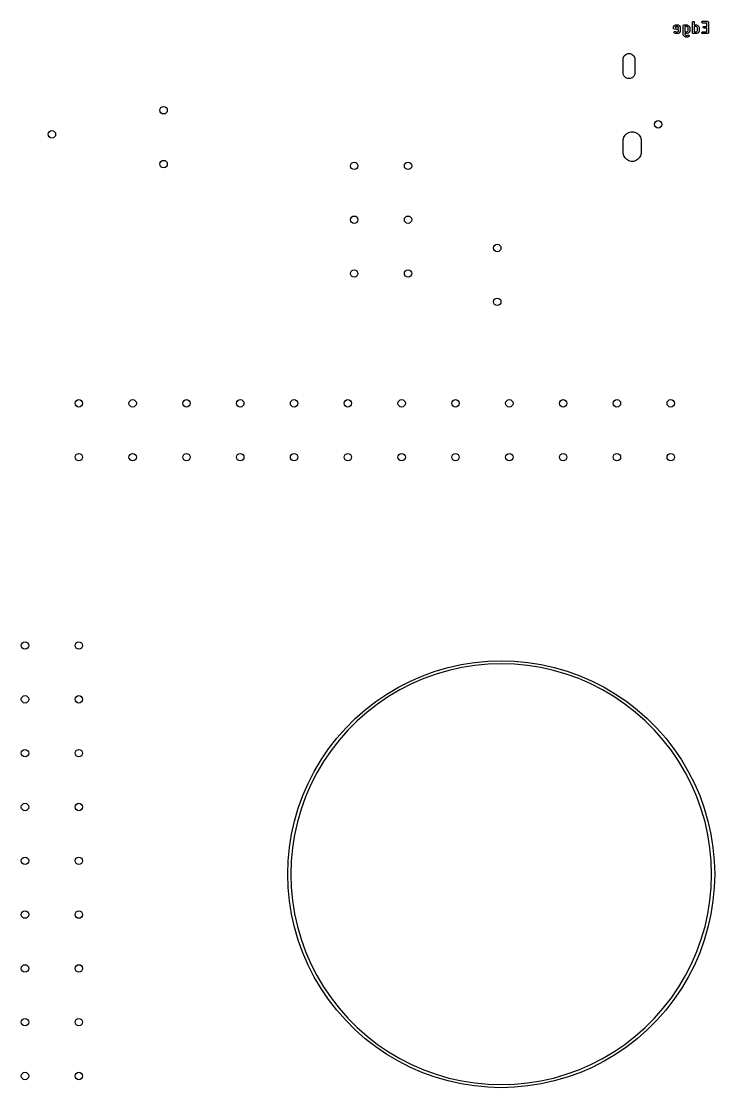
# Model space of a CAD drawing. Extents: x 0.01 to 2.25, y -0.25 to 3.61.
# Drawn here: x 0.143 to 1.432, y 1.628 to 3.61 of the extents above; entities that cross this region are included whole.
import ezdxf

# ---------------------------------------------------------------- set-up
doc = ezdxf.new("R2010")
doc.units = 0
doc.header["$MEASUREMENT"] = 0
doc.layers.add('BLACK', color=7, linetype='CONTINUOUS')

msp = doc.modelspace()

# ---------------------------------------------------------------- linework, layer by layer
at = {"layer": 'BLACK', "linetype": 'CONTINUOUS'}
for p, q in [((1.3906, 3.6084), (1.3907, 3.609)), ((1.3906, 3.5887), (1.3906, 3.6084)), ((1.3907, 3.609), (1.3916, 3.6098)), ((1.3916, 3.6098), (1.3928, 3.6098)), ((1.3928, 3.6098), (1.3936, 3.609)), ((1.3936, 3.609), (1.3938, 3.6084)), ((1.3938, 3.6084), (1.3938, 3.6033)), ((1.4076, 3.609), (1.4085, 3.6098)), ((1.4076, 3.6078), (1.4076, 3.609)), ((1.4085, 3.6069), (1.4076, 3.6078)), ((1.4085, 3.6098), (1.4091, 3.61)), ((1.4091, 3.6068), (1.4085, 3.6069)), ((1.4091, 3.61), (1.4184, 3.61)), ((1.4169, 3.6068), (1.4091, 3.6068)), ((1.4169, 3.6006), (1.4169, 3.6068)), ((1.4184, 3.61), (1.419, 3.6098)), ((1.419, 3.6098), (1.4199, 3.609)), ((1.4199, 3.609), (1.42, 3.6084)), ((1.42, 3.6084), (1.42, 3.5887)), ((1.355, 3.5991), (1.3551, 3.5994)), ((1.355, 3.599), (1.355, 3.5991)), ((1.355, 3.5991), (1.355, 3.5991)), ((1.355, 3.5971), (1.355, 3.599)), ((1.355, 3.5969), (1.355, 3.5971)), ((1.355, 3.5968), (1.355, 3.5969)), ((1.3551, 3.5968), (1.355, 3.5968)), ((1.3551, 3.5996), (1.3552, 3.5997)), ((1.3551, 3.5994), (1.3551, 3.5996)), ((1.3551, 3.5996), (1.3551, 3.5996)), ((1.3551, 3.5965), (1.3551, 3.5968)), ((1.3554, 3.5962), (1.3551, 3.5965)), ((1.3552, 3.5997), (1.3561, 3.6016)), ((1.3557, 3.5958), (1.3554, 3.5962)), ((1.3559, 3.5957), (1.3557, 3.5958)), ((1.356, 3.5957), (1.3559, 3.5957)), ((1.3559, 3.5897), (1.3565, 3.5908)), ((1.3563, 3.5886), (1.3559, 3.5897)), ((1.3563, 3.5956), (1.356, 3.5957)), ((1.356, 3.5957), (1.356, 3.5957)), ((1.3561, 3.6016), (1.3563, 3.6018)), ((1.3563, 3.6019), (1.3564, 3.602)), ((1.3563, 3.6018), (1.3563, 3.6019)), ((1.3644, 3.594), (1.3563, 3.5956)), ((1.3568, 3.5882), (1.3563, 3.5886)), ((1.3564, 3.602), (1.3565, 3.6021)), ((1.3565, 3.6021), (1.3566, 3.6021)), ((1.3565, 3.5908), (1.3576, 3.5912)), ((1.3566, 3.6021), (1.3568, 3.6023)), ((1.3568, 3.6023), (1.3587, 3.6032)), ((1.3587, 3.5873), (1.3568, 3.5882)), ((1.3576, 3.5912), (1.3582, 3.591)), ((1.3587, 3.5997), (1.3581, 3.5986)), ((1.3581, 3.5986), (1.3581, 3.5984)), ((1.3581, 3.5984), (1.3644, 3.5972)), ((1.3582, 3.591), (1.3598, 3.5903)), ((1.3587, 3.6032), (1.3588, 3.6032)), ((1.3598, 3.6002), (1.3587, 3.5997)), ((1.3588, 3.5873), (1.3587, 3.5873)), ((1.3588, 3.6032), (1.3588, 3.6033)), ((1.3588, 3.6033), (1.359, 3.6033)), ((1.3588, 3.5872), (1.3588, 3.5873)), ((1.359, 3.5872), (1.3588, 3.5872)), ((1.359, 3.6033), (1.3593, 3.6034)), ((1.3593, 3.5871), (1.359, 3.5872)), ((1.3593, 3.6034), (1.3593, 3.6034)), ((1.3593, 3.6034), (1.3594, 3.6034)), ((1.3594, 3.5871), (1.3593, 3.5871)), ((1.3593, 3.5871), (1.3593, 3.5871)), ((1.3594, 3.6034), (1.3631, 3.6034)), ((1.3631, 3.5871), (1.3594, 3.5871)), ((1.3628, 3.6002), (1.3598, 3.6002)), ((1.3598, 3.5903), (1.3628, 3.5903)), ((1.3638, 3.5997), (1.3628, 3.6002)), ((1.3628, 3.5903), (1.3638, 3.5908)), ((1.3631, 3.6034), (1.3632, 3.6034)), ((1.3632, 3.5871), (1.3631, 3.5871)), ((1.3632, 3.6034), (1.3632, 3.6034)), ((1.3632, 3.6034), (1.3635, 3.6033)), ((1.3635, 3.5872), (1.3632, 3.5871)), ((1.3632, 3.5871), (1.3632, 3.5871)), ((1.3635, 3.6033), (1.3637, 3.6033)), ((1.3637, 3.5872), (1.3635, 3.5872)), ((1.3637, 3.6033), (1.3638, 3.6032)), ((1.3638, 3.5873), (1.3637, 3.5872)), ((1.3638, 3.6032), (1.3638, 3.6032)), ((1.3638, 3.6032), (1.3657, 3.6023)), ((1.3644, 3.5986), (1.3638, 3.5997)), ((1.3638, 3.5908), (1.3644, 3.5919)), ((1.3657, 3.5882), (1.3638, 3.5873)), ((1.3638, 3.5873), (1.3638, 3.5873)), ((1.3644, 3.5972), (1.3644, 3.5986)), ((1.3644, 3.5919), (1.3644, 3.594)), ((1.3657, 3.6023), (1.366, 3.6021)), ((1.366, 3.5884), (1.3657, 3.5882)), ((1.366, 3.6021), (1.366, 3.6021)), ((1.366, 3.6021), (1.3661, 3.602)), ((1.3661, 3.5885), (1.366, 3.5884)), ((1.366, 3.5884), (1.366, 3.5884)), ((1.3661, 3.602), (1.3662, 3.6019)), ((1.3662, 3.5886), (1.3661, 3.5885)), ((1.3662, 3.6019), (1.3662, 3.6018)), ((1.3662, 3.6018), (1.3664, 3.6016)), ((1.3664, 3.5889), (1.3662, 3.5887)), ((1.3662, 3.5887), (1.3662, 3.5886)), ((1.3664, 3.6016), (1.3674, 3.5997)), ((1.3674, 3.5908), (1.3664, 3.5889)), ((1.3674, 3.5997), (1.3674, 3.5996)), ((1.3674, 3.5996), (1.3674, 3.5996)), ((1.3674, 3.5996), (1.3674, 3.5994)), ((1.3674, 3.5994), (1.3675, 3.5991)), ((1.3675, 3.5914), (1.3674, 3.5912)), ((1.3674, 3.5912), (1.3674, 3.5909)), ((1.3674, 3.5909), (1.3674, 3.5909)), ((1.3674, 3.5909), (1.3674, 3.5908)), ((1.3675, 3.5991), (1.3675, 3.5991)), ((1.3675, 3.5991), (1.3675, 3.599)), ((1.3675, 3.599), (1.3675, 3.5915)), ((1.3675, 3.5915), (1.3675, 3.5914)), ((1.3675, 3.5914), (1.3675, 3.5914)), ((1.3728, 3.6018), (1.3729, 3.6024)), ((1.3728, 3.5859), (1.3728, 3.6018)), ((1.3729, 3.6024), (1.3738, 3.6033)), ((1.3738, 3.6033), (1.375, 3.6033)), ((1.375, 3.6033), (1.3752, 3.6031)), ((1.3752, 3.6031), (1.3756, 3.6032)), ((1.3756, 3.6032), (1.3757, 3.6033)), ((1.3756, 3.6032), (1.3756, 3.6032)), ((1.3757, 3.6033), (1.3759, 3.6033)), ((1.3759, 3.6033), (1.3761, 3.6034)), ((1.3766, 3.6002), (1.376, 3.5999)), ((1.376, 3.5999), (1.376, 3.5906)), ((1.376, 3.5906), (1.3766, 3.5903)), ((1.3761, 3.5871), (1.376, 3.5872)), ((1.376, 3.5872), (1.376, 3.5863)), ((1.3761, 3.6034), (1.3762, 3.6034)), ((1.3762, 3.5871), (1.3761, 3.5871)), ((1.3762, 3.6034), (1.3763, 3.6034)), ((1.3763, 3.5871), (1.3762, 3.5871)), ((1.3763, 3.6034), (1.38, 3.6034)), ((1.38, 3.5871), (1.3763, 3.5871)), ((1.3796, 3.6002), (1.3766, 3.6002)), ((1.3766, 3.5903), (1.3796, 3.5903)), ((1.3809, 3.5996), (1.3796, 3.6002)), ((1.3796, 3.5903), (1.3809, 3.5909)), ((1.38, 3.6034), (1.3801, 3.6034)), ((1.3801, 3.5871), (1.38, 3.5871)), ((1.3801, 3.6034), (1.3801, 3.6034)), ((1.3801, 3.6034), (1.3804, 3.6033)), ((1.3804, 3.5872), (1.3801, 3.5871)), ((1.3801, 3.5871), (1.3801, 3.5871)), ((1.3804, 3.6033), (1.3806, 3.6033)), ((1.3806, 3.5872), (1.3804, 3.5872)), ((1.3806, 3.6033), (1.3806, 3.6032)), ((1.3806, 3.6032), (1.3807, 3.6032)), ((1.3807, 3.5873), (1.3806, 3.5873)), ((1.3806, 3.5873), (1.3806, 3.5872)), ((1.3807, 3.6032), (1.3826, 3.6023)), ((1.3826, 3.5882), (1.3807, 3.5873)), ((1.3815, 3.599), (1.3809, 3.5996)), ((1.3809, 3.5909), (1.3815, 3.5915)), ((1.3822, 3.5977), (1.3815, 3.599)), ((1.3815, 3.5915), (1.3822, 3.5928)), ((1.3822, 3.5928), (1.3822, 3.5977)), ((1.3826, 3.6023), (1.3828, 3.6021)), ((1.3828, 3.5884), (1.3826, 3.5882)), ((1.3828, 3.6021), (1.383, 3.602)), ((1.383, 3.5885), (1.3828, 3.5884)), ((1.383, 3.602), (1.3839, 3.6011)), ((1.3839, 3.5895), (1.383, 3.5885)), ((1.3839, 3.6011), (1.3841, 3.6008)), ((1.3841, 3.5897), (1.3839, 3.5895)), ((1.3841, 3.6008), (1.3842, 3.6006)), ((1.3842, 3.5899), (1.3841, 3.5897)), ((1.3842, 3.6006), (1.3852, 3.5988)), ((1.3852, 3.5917), (1.3842, 3.5899)), ((1.3852, 3.5988), (1.3852, 3.5987)), ((1.3852, 3.5987), (1.3852, 3.5987)), ((1.3852, 3.5987), (1.3853, 3.5984)), ((1.3853, 3.5921), (1.3852, 3.5918)), ((1.3852, 3.5918), (1.3852, 3.5918)), ((1.3852, 3.5918), (1.3852, 3.5917)), ((1.3853, 3.5984), (1.3853, 3.5982)), ((1.3853, 3.5982), (1.3853, 3.5981)), ((1.3853, 3.5981), (1.3853, 3.5981)), ((1.3853, 3.5981), (1.3853, 3.5924)), ((1.3853, 3.5924), (1.3853, 3.5924)), ((1.3853, 3.5924), (1.3853, 3.5923)), ((1.3853, 3.5923), (1.3853, 3.5921)), ((1.3907, 3.5881), (1.3906, 3.5887)), ((1.3916, 3.5872), (1.3907, 3.5881)), ((1.3928, 3.5872), (1.3916, 3.5872)), ((1.393, 3.5875), (1.3928, 3.5872)), ((1.3934, 3.5873), (1.393, 3.5875)), ((1.3935, 3.5872), (1.3934, 3.5873)), ((1.3934, 3.5873), (1.3934, 3.5873)), ((1.3937, 3.5872), (1.3935, 3.5872)), ((1.394, 3.5871), (1.3937, 3.5872)), ((1.3938, 3.6033), (1.394, 3.6034)), ((1.3944, 3.6002), (1.3938, 3.5999)), ((1.3938, 3.5999), (1.3938, 3.5906)), ((1.3938, 3.5906), (1.3944, 3.5903)), ((1.394, 3.6034), (1.394, 3.6034)), ((1.394, 3.6034), (1.3941, 3.6034)), ((1.3941, 3.5871), (1.394, 3.5871)), ((1.394, 3.5871), (1.394, 3.5871)), ((1.3941, 3.6034), (1.3978, 3.6034)), ((1.3978, 3.5871), (1.3941, 3.5871)), ((1.3974, 3.6002), (1.3944, 3.6002)), ((1.3944, 3.5903), (1.3974, 3.5903)), ((1.3988, 3.5996), (1.3974, 3.6002)), ((1.3974, 3.5903), (1.3988, 3.5909)), ((1.3978, 3.6034), (1.3979, 3.6034)), ((1.3979, 3.5871), (1.3978, 3.5871)), ((1.3979, 3.6034), (1.3979, 3.6034)), ((1.3979, 3.6034), (1.3982, 3.6033)), ((1.3982, 3.5872), (1.3979, 3.5871)), ((1.3979, 3.5871), (1.3979, 3.5871)), ((1.3982, 3.6033), (1.3984, 3.6033)), ((1.3984, 3.5872), (1.3982, 3.5872)), ((1.3984, 3.6033), (1.3984, 3.6032)), ((1.3984, 3.6032), (1.3985, 3.6032)), ((1.3985, 3.5873), (1.3984, 3.5873)), ((1.3984, 3.5873), (1.3984, 3.5872)), ((1.3985, 3.6032), (1.4004, 3.6023)), ((1.4004, 3.5882), (1.3985, 3.5873)), ((1.3993, 3.599), (1.3988, 3.5996)), ((1.3988, 3.5909), (1.3993, 3.5915)), ((1.4, 3.5977), (1.3993, 3.599)), ((1.3993, 3.5915), (1.4, 3.5928)), ((1.4, 3.5928), (1.4, 3.5977)), ((1.4004, 3.6023), (1.4006, 3.6021)), ((1.4006, 3.5884), (1.4004, 3.5882)), ((1.4006, 3.6021), (1.4008, 3.602)), ((1.4008, 3.5885), (1.4006, 3.5884)), ((1.4008, 3.602), (1.4017, 3.6011)), ((1.4017, 3.5895), (1.4008, 3.5885)), ((1.4017, 3.6011), (1.4019, 3.6008)), ((1.4019, 3.5897), (1.4017, 3.5895)), ((1.4019, 3.6008), (1.402, 3.6006)), ((1.402, 3.5899), (1.4019, 3.5897)), ((1.402, 3.6006), (1.403, 3.5988)), ((1.403, 3.5917), (1.402, 3.5899)), ((1.403, 3.5988), (1.403, 3.5987)), ((1.403, 3.5987), (1.403, 3.5987)), ((1.403, 3.5987), (1.4031, 3.5984)), ((1.4031, 3.5921), (1.403, 3.5918)), ((1.403, 3.5918), (1.403, 3.5918)), ((1.403, 3.5918), (1.403, 3.5917)), ((1.4031, 3.5984), (1.4031, 3.5982)), ((1.4031, 3.5982), (1.4031, 3.5981)), ((1.4031, 3.5981), (1.4031, 3.5981)), ((1.4031, 3.5981), (1.4031, 3.5924)), ((1.4031, 3.5924), (1.4031, 3.5924)), ((1.4031, 3.5924), (1.4031, 3.5923)), ((1.4031, 3.5923), (1.4031, 3.5921)), ((1.4076, 3.5893), (1.4085, 3.5901)), ((1.4076, 3.5881), (1.4076, 3.5893)), ((1.4085, 3.5872), (1.4076, 3.5881)), ((1.4085, 3.5901), (1.4091, 3.5903)), ((1.4091, 3.5871), (1.4085, 3.5872)), ((1.4091, 3.5903), (1.4169, 3.5903)), ((1.4184, 3.5871), (1.4091, 3.5871)), ((1.4104, 3.5996), (1.4113, 3.6005)), ((1.4104, 3.5984), (1.4104, 3.5996)), ((1.4113, 3.5976), (1.4104, 3.5984)), ((1.4113, 3.6005), (1.4119, 3.6006)), ((1.4119, 3.5974), (1.4113, 3.5976)), ((1.4119, 3.6006), (1.4169, 3.6006)), ((1.4169, 3.5974), (1.4119, 3.5974)), ((1.4169, 3.5903), (1.4169, 3.5974)), ((1.419, 3.5872), (1.4184, 3.5871)), ((1.4199, 3.5881), (1.419, 3.5872)), ((1.42, 3.5887), (1.4199, 3.5881)), ((1.3728, 3.5858), (1.3728, 3.5859)), ((1.3729, 3.5855), (1.3728, 3.5858)), ((1.3728, 3.5858), (1.3728, 3.5858)), ((1.3729, 3.5853), (1.3729, 3.5855)), ((1.373, 3.5853), (1.3729, 3.5853)), ((1.373, 3.5852), (1.373, 3.5853)), ((1.3739, 3.5833), (1.373, 3.5852)), ((1.3741, 3.5831), (1.3739, 3.5833)), ((1.3742, 3.5829), (1.3741, 3.5831)), ((1.3751, 3.582), (1.3742, 3.5829)), ((1.3754, 3.5818), (1.3751, 3.582)), ((1.3756, 3.5817), (1.3754, 3.5818)), ((1.3774, 3.5807), (1.3756, 3.5817)), ((1.376, 3.5863), (1.3766, 3.5849)), ((1.3766, 3.5849), (1.3772, 3.5844)), ((1.3772, 3.5844), (1.3785, 3.5837)), ((1.3775, 3.5807), (1.3774, 3.5807)), ((1.3778, 3.5806), (1.3775, 3.5807)), ((1.3775, 3.5807), (1.3775, 3.5807)), ((1.378, 3.5806), (1.3778, 3.5806)), ((1.3781, 3.5806), (1.378, 3.5806)), ((1.3809, 3.5806), (1.3781, 3.5806)), ((1.3781, 3.5806), (1.3781, 3.5806)), ((1.3785, 3.5837), (1.3806, 3.5837)), ((1.3806, 3.5837), (1.3821, 3.5845)), ((1.381, 3.5806), (1.3809, 3.5806)), ((1.3811, 3.5806), (1.381, 3.5806)), ((1.3813, 3.5806), (1.3811, 3.5806)), ((1.3815, 3.5807), (1.3813, 3.5806)), ((1.3816, 3.5807), (1.3815, 3.5807)), ((1.3835, 3.5817), (1.3816, 3.5807)), ((1.3816, 3.5807), (1.3816, 3.5807)), ((1.3821, 3.5845), (1.3827, 3.5846)), ((1.3827, 3.5846), (1.3838, 3.5843)), ((1.384, 3.582), (1.3835, 3.5817)), ((1.3838, 3.5843), (1.3844, 3.5832)), ((1.3844, 3.5832), (1.384, 3.582)), ((1.2634, 3.5456), (1.2664, 3.5486)), ((1.2664, 3.5486), (1.2703, 3.5502)), ((1.2703, 3.5502), (1.2746, 3.5502)), ((1.2746, 3.5502), (1.2785, 3.5486)), ((1.2785, 3.5486), (1.2814, 3.5456)), ((1.2616, 3.5396), (1.2618, 3.5417)), ((1.2616, 3.514), (1.2616, 3.5396)), ((1.2618, 3.5417), (1.2634, 3.5456)), ((1.2814, 3.5456), (1.2831, 3.5417)), ((1.2831, 3.5417), (1.2833, 3.5396)), ((1.2833, 3.5396), (1.2833, 3.514)), ((1.2618, 3.5119), (1.2616, 3.514)), ((1.2634, 3.508), (1.2618, 3.5119)), ((1.2664, 3.505), (1.2634, 3.508)), ((1.2814, 3.508), (1.2785, 3.505)), ((1.2831, 3.5119), (1.2814, 3.508)), ((1.2833, 3.514), (1.2831, 3.5119)), ((1.2703, 3.5034), (1.2664, 3.505)), ((1.2746, 3.5034), (1.2703, 3.5034)), ((1.2785, 3.505), (1.2746, 3.5034)), ((1.2616, 3.388), (1.2618, 3.3902)), ((1.2618, 3.3902), (1.2629, 3.3944)), ((1.2629, 3.3944), (1.2651, 3.3982)), ((1.2651, 3.3982), (1.2682, 3.4013)), ((1.2682, 3.4013), (1.2719, 3.4035)), ((1.2719, 3.4035), (1.2762, 3.4046)), ((1.2762, 3.4046), (1.2805, 3.4046)), ((1.2805, 3.4046), (1.2847, 3.4035)), ((1.2847, 3.4035), (1.2885, 3.4013)), ((1.2885, 3.4013), (1.2916, 3.3982)), ((1.2916, 3.3982), (1.2938, 3.3944)), ((1.2938, 3.3944), (1.2949, 3.3902)), ((1.2949, 3.3902), (1.2951, 3.388)), ((1.2616, 3.3663), (1.2616, 3.388)), ((1.2951, 3.388), (1.2951, 3.3663)), ((1.2618, 3.3642), (1.2616, 3.3663)), ((1.2629, 3.3599), (1.2618, 3.3642)), ((1.2651, 3.3562), (1.2629, 3.3599)), ((1.2682, 3.3531), (1.2651, 3.3562)), ((1.2719, 3.3509), (1.2682, 3.3531)), ((1.2762, 3.3497), (1.2719, 3.3509)), ((1.2805, 3.3497), (1.2762, 3.3497)), ((1.2847, 3.3509), (1.2805, 3.3497)), ((1.2885, 3.3531), (1.2847, 3.3509)), ((1.2916, 3.3562), (1.2885, 3.3531)), ((1.2938, 3.3599), (1.2916, 3.3562)), ((1.2949, 3.3642), (1.2938, 3.3599)), ((1.2951, 3.3663), (1.2949, 3.3642)), ((0.9607, 2.4146), (0.9853, 2.4185)), ((0.9853, 2.4185), (1.0101, 2.4209)), ((1.0101, 2.4209), (1.035, 2.4217)), ((1.035, 2.4217), (1.0599, 2.4209)), ((1.0599, 2.4209), (1.0847, 2.4185)), ((1.0847, 2.4185), (1.1093, 2.4146)), ((0.889, 2.3938), (0.9124, 2.4022)), ((0.9124, 2.4022), (0.9364, 2.4092)), ((0.9378, 2.4037), (0.9142, 2.3968)), ((0.9364, 2.4092), (0.9607, 2.4146)), ((0.9617, 2.409), (0.9378, 2.4037)), ((0.986, 2.4129), (0.9617, 2.409)), ((1.0105, 2.4152), (0.986, 2.4129)), ((1.035, 2.4159), (1.0105, 2.4152)), ((1.0595, 2.4152), (1.035, 2.4159)), ((1.084, 2.4129), (1.0595, 2.4152)), ((1.1083, 2.409), (1.084, 2.4129)), ((1.1322, 2.4037), (1.1083, 2.409)), ((1.1093, 2.4146), (1.1336, 2.4092)), ((1.1558, 2.3968), (1.1322, 2.4037)), ((1.1336, 2.4092), (1.1576, 2.4022)), ((1.1576, 2.4022), (1.181, 2.3938)), ((0.8439, 2.3726), (0.8661, 2.3839)), ((0.8685, 2.3787), (0.8467, 2.3676)), ((0.8661, 2.3839), (0.889, 2.3938)), ((0.8911, 2.3885), (0.8685, 2.3787)), ((0.9142, 2.3968), (0.8911, 2.3885)), ((1.1789, 2.3885), (1.1558, 2.3968)), ((1.2015, 2.3787), (1.1789, 2.3885)), ((1.181, 2.3938), (1.2039, 2.3839)), ((1.2233, 2.3676), (1.2015, 2.3787)), ((1.2039, 2.3839), (1.2261, 2.3726)), ((0.8019, 2.3459), (0.8225, 2.3599)), ((0.8225, 2.3599), (0.8439, 2.3726)), ((0.8467, 2.3676), (0.8255, 2.3551)), ((1.2445, 2.3551), (1.2233, 2.3676)), ((1.2261, 2.3726), (1.2475, 2.3599)), ((1.2475, 2.3599), (1.2681, 2.3459)), ((0.7822, 2.3306), (0.8019, 2.3459)), ((0.8052, 2.3413), (0.7858, 2.3262)), ((0.8255, 2.3551), (0.8052, 2.3413)), ((1.2648, 2.3413), (1.2445, 2.3551)), ((1.2842, 2.3262), (1.2648, 2.3413)), ((1.2681, 2.3459), (1.2878, 2.3306)), ((0.7635, 2.3141), (0.7822, 2.3306)), ((0.7858, 2.3262), (0.7674, 2.31)), ((1.3026, 2.31), (1.2842, 2.3262)), ((1.2878, 2.3306), (1.3065, 2.3141)), ((0.7459, 2.2965), (0.7635, 2.3141)), ((0.7674, 2.31), (0.75, 2.2926)), ((1.32, 2.2926), (1.3026, 2.31)), ((1.3065, 2.3141), (1.3241, 2.2965)), ((0.7294, 2.2778), (0.7459, 2.2965)), ((0.75, 2.2926), (0.7338, 2.2742)), ((1.3362, 2.2742), (1.32, 2.2926)), ((1.3241, 2.2965), (1.3406, 2.2778)), ((0.7141, 2.2581), (0.7294, 2.2778)), ((0.7338, 2.2742), (0.7187, 2.2548)), ((1.3513, 2.2548), (1.3362, 2.2742)), ((1.3406, 2.2778), (1.3559, 2.2581)), ((0.7001, 2.2375), (0.7141, 2.2581)), ((0.7187, 2.2548), (0.7049, 2.2345)), ((1.3651, 2.2345), (1.3513, 2.2548)), ((1.3559, 2.2581), (1.3699, 2.2375)), ((0.6874, 2.2161), (0.7001, 2.2375)), ((0.7049, 2.2345), (0.6924, 2.2133)), ((1.3776, 2.2133), (1.3651, 2.2345)), ((1.3699, 2.2375), (1.3826, 2.2161)), ((0.6761, 2.1939), (0.6874, 2.2161)), ((0.6924, 2.2133), (0.6813, 2.1915)), ((1.3887, 2.1915), (1.3776, 2.2133)), ((1.3826, 2.2161), (1.3939, 2.1939)), ((0.6662, 2.171), (0.6761, 2.1939)), ((0.6813, 2.1915), (0.6715, 2.1689)), ((1.3985, 2.1689), (1.3887, 2.1915)), ((1.3939, 2.1939), (1.4038, 2.171)), ((0.6578, 2.1476), (0.6662, 2.171)), ((0.6715, 2.1689), (0.6632, 2.1458)), ((1.4068, 2.1458), (1.3985, 2.1689)), ((1.4038, 2.171), (1.4122, 2.1476)), ((0.6508, 2.1236), (0.6578, 2.1476)), ((0.6632, 2.1458), (0.6563, 2.1222)), ((1.4137, 2.1222), (1.4068, 2.1458)), ((1.4122, 2.1476), (1.4192, 2.1236)), ((0.6454, 2.0993), (0.6508, 2.1236)), ((0.6563, 2.1222), (0.651, 2.0983)), ((1.419, 2.0983), (1.4137, 2.1222)), ((1.4192, 2.1236), (1.4246, 2.0993)), ((0.6415, 2.0747), (0.6454, 2.0993)), ((0.651, 2.0983), (0.6471, 2.074)), ((1.4229, 2.074), (1.419, 2.0983)), ((1.4246, 2.0993), (1.4285, 2.0747)), ((0.6391, 2.0499), (0.6415, 2.0747)), ((0.6471, 2.074), (0.6448, 2.0495)), ((1.4252, 2.0495), (1.4229, 2.074)), ((1.4285, 2.0747), (1.4309, 2.0499)), ((0.6383, 2.025), (0.6391, 2.0499)), ((0.6448, 2.0495), (0.6441, 2.025)), ((1.4259, 2.025), (1.4252, 2.0495)), ((1.4309, 2.0499), (1.4317, 2.025)), ((0.6391, 2.0001), (0.6383, 2.025)), ((0.6441, 2.025), (0.6448, 2.0005)), ((1.4252, 2.0005), (1.4259, 2.025)), ((1.4317, 2.025), (1.4309, 2.0001)), ((0.6415, 1.9753), (0.6391, 2.0001)), ((0.6448, 2.0005), (0.6471, 1.976)), ((1.4229, 1.976), (1.4252, 2.0005)), ((1.4309, 2.0001), (1.4285, 1.9753)), ((0.6454, 1.9507), (0.6415, 1.9753)), ((0.6471, 1.976), (0.651, 1.9517)), ((1.419, 1.9517), (1.4229, 1.976)), ((1.4285, 1.9753), (1.4246, 1.9507)), ((0.6508, 1.9264), (0.6454, 1.9507)), ((0.651, 1.9517), (0.6563, 1.9278)), ((1.4137, 1.9278), (1.419, 1.9517)), ((1.4246, 1.9507), (1.4192, 1.9264)), ((0.6578, 1.9024), (0.6508, 1.9264)), ((0.6563, 1.9278), (0.6632, 1.9042)), ((1.4068, 1.9042), (1.4137, 1.9278)), ((1.4192, 1.9264), (1.4122, 1.9024)), ((0.6662, 1.879), (0.6578, 1.9024)), ((0.6632, 1.9042), (0.6715, 1.8811)), ((1.3985, 1.8811), (1.4068, 1.9042)), ((1.4122, 1.9024), (1.4038, 1.879)), ((0.6761, 1.8561), (0.6662, 1.879)), ((0.6715, 1.8811), (0.6813, 1.8585)), ((1.3887, 1.8585), (1.3985, 1.8811)), ((1.4038, 1.879), (1.3939, 1.8561)), ((0.6874, 1.8339), (0.6761, 1.8561)), ((0.6813, 1.8585), (0.6924, 1.8367)), ((1.3776, 1.8367), (1.3887, 1.8585)), ((1.3939, 1.8561), (1.3826, 1.8339)), ((0.7001, 1.8125), (0.6874, 1.8339)), ((0.6924, 1.8367), (0.7049, 1.8155)), ((1.3651, 1.8155), (1.3776, 1.8367)), ((1.3826, 1.8339), (1.3699, 1.8125)), ((0.7141, 1.7919), (0.7001, 1.8125)), ((0.7049, 1.8155), (0.7187, 1.7952)), ((1.3513, 1.7952), (1.3651, 1.8155)), ((1.3699, 1.8125), (1.3559, 1.7919)), ((0.7294, 1.7722), (0.7141, 1.7919)), ((0.7187, 1.7952), (0.7338, 1.7758)), ((1.3362, 1.7758), (1.3513, 1.7952)), ((1.3559, 1.7919), (1.3406, 1.7722)), ((0.7459, 1.7535), (0.7294, 1.7722)), ((0.7338, 1.7758), (0.75, 1.7574)), ((1.32, 1.7574), (1.3362, 1.7758)), ((1.3406, 1.7722), (1.3241, 1.7535)), ((0.7635, 1.7359), (0.7459, 1.7535)), ((0.75, 1.7574), (0.7674, 1.74)), ((1.3026, 1.74), (1.32, 1.7574)), ((1.3241, 1.7535), (1.3065, 1.7359)), ((0.7822, 1.7194), (0.7635, 1.7359)), ((0.7674, 1.74), (0.7858, 1.7238)), ((1.2842, 1.7238), (1.3026, 1.74)), ((1.3065, 1.7359), (1.2878, 1.7194)), ((0.8019, 1.7041), (0.7822, 1.7194)), ((0.7858, 1.7238), (0.8052, 1.7087)), ((0.8052, 1.7087), (0.8255, 1.6949)), ((1.2445, 1.6949), (1.2648, 1.7087)), ((1.2648, 1.7087), (1.2842, 1.7238)), ((1.2878, 1.7194), (1.2681, 1.7041)), ((0.8225, 1.6901), (0.8019, 1.7041)), ((0.8439, 1.6774), (0.8225, 1.6901)), ((0.8255, 1.6949), (0.8467, 1.6824)), ((1.2233, 1.6824), (1.2445, 1.6949)), ((1.2475, 1.6901), (1.2261, 1.6774)), ((1.2681, 1.7041), (1.2475, 1.6901)), ((0.8661, 1.6661), (0.8439, 1.6774)), ((0.8467, 1.6824), (0.8685, 1.6713)), ((0.889, 1.6562), (0.8661, 1.6661)), ((0.8685, 1.6713), (0.8911, 1.6615)), ((1.1789, 1.6615), (1.2015, 1.6713)), ((1.2039, 1.6661), (1.181, 1.6562)), ((1.2015, 1.6713), (1.2233, 1.6824)), ((1.2261, 1.6774), (1.2039, 1.6661)), ((0.9124, 1.6478), (0.889, 1.6562)), ((0.8911, 1.6615), (0.9142, 1.6532)), ((0.9364, 1.6408), (0.9124, 1.6478)), ((0.9142, 1.6532), (0.9378, 1.6463)), ((0.9378, 1.6463), (0.9617, 1.641)), ((1.1083, 1.641), (1.1322, 1.6463)), ((1.1322, 1.6463), (1.1558, 1.6532)), ((1.1576, 1.6478), (1.1336, 1.6408)), ((1.1558, 1.6532), (1.1789, 1.6615)), ((1.181, 1.6562), (1.1576, 1.6478)), ((0.9607, 1.6354), (0.9364, 1.6408)), ((0.9853, 1.6315), (0.9607, 1.6354)), ((0.9617, 1.641), (0.986, 1.6371)), ((1.0101, 1.6291), (0.9853, 1.6315)), ((0.986, 1.6371), (1.0105, 1.6348)), ((1.035, 1.6283), (1.0101, 1.6291)), ((1.0105, 1.6348), (1.035, 1.6341)), ((1.035, 1.6341), (1.0595, 1.6348)), ((1.0599, 1.6291), (1.035, 1.6283)), ((1.0595, 1.6348), (1.084, 1.6371)), ((1.0847, 1.6315), (1.0599, 1.6291)), ((1.084, 1.6371), (1.1083, 1.641)), ((1.1093, 1.6354), (1.0847, 1.6315)), ((1.1336, 1.6408), (1.1093, 1.6354))]:
    msp.add_line(p, q, dxfattribs=at)
at = {"layer": 'BLACK'}
for centre in [(0.4075, 3.4447), (1.3266, 3.4185), (0.2, 3.4), (0.4075, 3.3447), (0.7618, 3.3413), (0.8618, 3.3413), (0.7618, 3.2413), (0.8618, 3.2413), (1.0276, 3.1888), (0.7618, 3.1413), (0.8618, 3.1413), (1.0276, 3.0888), (0.25, 2.9), (0.35, 2.9), (0.45, 2.9), (0.55, 2.9), (0.65, 2.9), (0.75, 2.9), (0.85, 2.9), (0.95, 2.9), (1.05, 2.9), (1.15, 2.9), (1.25, 2.9), (1.35, 2.9), (0.25, 2.8), (0.35, 2.8), (0.45, 2.8), (0.55, 2.8), (0.65, 2.8), (0.75, 2.8), (0.85, 2.8), (0.95, 2.8), (1.05, 2.8), (1.15, 2.8), (1.25, 2.8), (1.35, 2.8), (0.15, 2.45), (0.25, 2.45), (0.15, 2.35), (0.25, 2.35), (0.15, 2.25), (0.25, 2.25), (0.15, 2.15), (0.25, 2.15), (0.15, 2.05), (0.25, 2.05), (0.15, 1.95), (0.25, 1.95), (0.15, 1.85), (0.25, 1.85), (0.15, 1.75), (0.25, 1.75), (0.15, 1.65), (0.25, 1.65)]:
    msp.add_circle(centre, 0.00689, dxfattribs=at)

doc.saveas('drawing.dxf')
